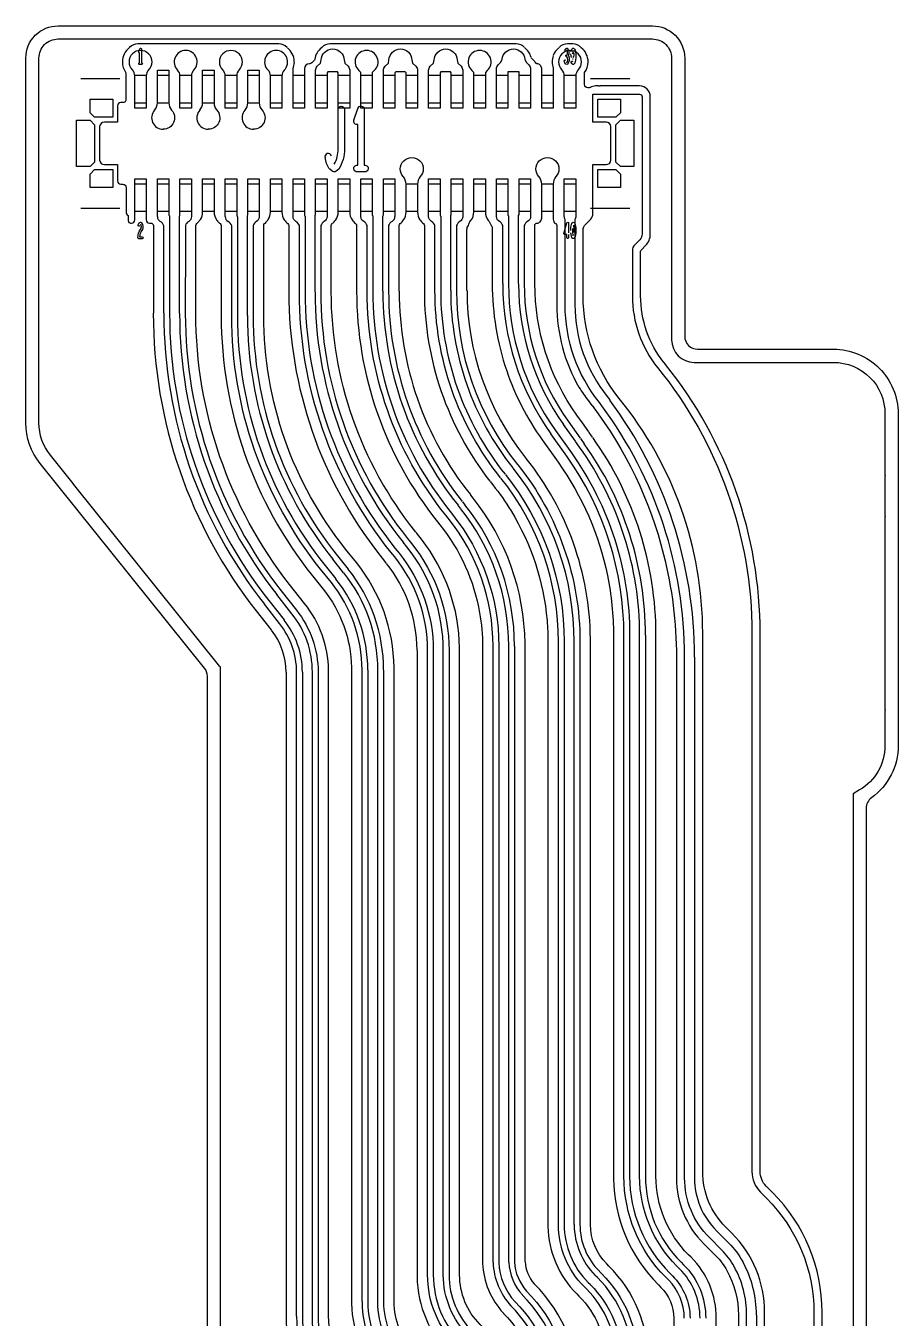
# Model space of a CAD drawing. Header units: millimetres. Extents: x 3272 to 3423, y -250 to -184.
# Drawn here: x 3409.52 to 3423.03, y -204.06 to -184.05 of the extents above; entities that cross this region are included whole.
import ezdxf

# ---------------------------------------------------------------- set-up
doc = ezdxf.new("R2010")
doc.units = ezdxf.units.MM
for name, color, linetype in [('1_layer1', 2, 'Continuous'), ('gbr-dxf_layer0', 7, 'Continuous'), ('gbr-outline-dxf_layer1', 2, 'Continuous'), ('outline_layer0', 1, 'Continuous')]:
    doc.layers.add(name, color=color, linetype=linetype)

msp = doc.modelspace()

# ---------------------------------------------------------------- linework, layer by layer
at = {"layer": '1_layer1'}
for p, q in [((3417.965, -184.447), (3417.97, -184.424)), ((3417.995, -184.564), (3417.986, -184.56)), ((3410.981, -184.865), (3410.373, -184.865)), ((3418.875, -184.865), (3418.267, -184.865)), ((3410.373, -186.867), (3410.981, -186.867)), ((3418.267, -186.867), (3418.875, -186.867)), ((3417.986, -187.181), (3417.985, -187.214))]:
    msp.add_line(p, q, dxfattribs=at)
for points in [[(3411.272, -184.445), (3411.287, -184.4, -0.856605), (3411.312, -184.404), (3411.312, -184.619, -1.10402), (3411.314, -184.645), (3411.284, -184.645, -1.103904), (3411.286, -184.619), (3411.286, -184.462, -0.577278)], [(3414.604, -185.507), (3414.664, -185.325, -0.856605), (3414.764, -185.34), (3414.764, -186.204, -1.10402), (3414.774, -186.306), (3414.652, -186.306, -1.103904), (3414.662, -186.204), (3414.662, -185.573, -0.577278)]]:
    msp.add_lwpolyline(points, format="xyb", close=True, dxfattribs=at)
for points in [[(3417.891, -184.43, -1), (3417.87, -184.415), (3417.882, -184.4, -0.156101), (3417.888, -184.395), (3417.899, -184.392, -0.287199), (3417.912, -184.395), (3417.924, -184.406, -0.119542), (3417.927, -184.411)], [(3417.896, -184.523, -1.192092), (3417.9, -184.498, 0.240804), (3417.9, -184.418)], [(3417.971, -184.421), (3417.978, -184.406, -0.119838), (3417.982, -184.401), (3417.992, -184.393, -0.352687), (3418.008, -184.394, -0.222469), (3418.035, -184.454, -0.054722), (3418.035, -184.57), (3418.028, -184.606), (3418.019, -184.629, -0.143125), (3418.015, -184.635), (3418.005, -184.642, -0.333497), (3417.99, -184.642), (3417.98, -184.635, -0.127261), (3417.976, -184.63), (3417.967, -184.611, -1), (3417.99, -184.6)], [(3417.915, -184.639, -0.53886), (3417.866, -184.617), (3417.858, -184.59)], [(3414.299, -186.187, 0.140021), (3414.357, -185.948), (3414.357, -185.34, -1), (3414.459, -185.34), (3414.459, -185.95, -0.147832), (3414.367, -186.265), (3414.327, -186.296, -0.352687), (3414.263, -186.293), (3414.228, -186.263, -0.103391), (3414.215, -186.247), (3414.181, -186.177), (3414.156, -186.086)], [(3411.287, -187.142, -1), (3411.263, -187.134), (3411.27, -187.111, -0.089511), (3411.272, -187.107), (3411.281, -187.096, -0.14196), (3411.287, -187.091), (3411.297, -187.088, -0.232086), (3411.308, -187.089), (3411.321, -187.096, -0.234741), (3411.33, -187.198), (3411.305, -187.235, 0.109425), (3411.286, -187.315)], [(3417.854, -187.26), (3417.901, -187.096, -0.87012), (3417.926, -187.1), (3417.926, -187.251)], [(3417.959, -187.214, -0.068606), (3417.97, -187.121), (3417.978, -187.102, -0.141173), (3417.982, -187.097), (3417.992, -187.089, -0.333497), (3418.008, -187.089), (3418.018, -187.097, -0.141144), (3418.022, -187.102), (3418.03, -187.124, -0.066634), (3418.041, -187.214, -0.06825), (3418.029, -187.306), (3418.022, -187.325, -0.141173), (3418.018, -187.331), (3418.008, -187.338, -0.333497), (3417.992, -187.338), (3417.982, -187.331, -0.141312), (3417.978, -187.325), (3417.97, -187.304), (3417.961, -187.249)], [(3411.271, -187.251), (3411.283, -187.222), (3411.307, -187.186, 0.205179), (3411.304, -187.116)], [(3417.926, -187.276), (3417.926, -187.328, -1), (3417.901, -187.328), (3417.901, -187.276), (3417.867, -187.276, -0.499309), (3417.854, -187.26)], [(3418.014, -187.247), (3418.015, -187.214, 0.067068), (3418.006, -187.13)], [(3411.286, -187.315), (3411.326, -187.315, -1), (3411.326, -187.341), (3411.272, -187.341, -0.438441), (3411.26, -187.327)]]:
    msp.add_lwpolyline(points, format="xyb", dxfattribs=at)
for points in [[(3417.971, -184.536), (3417.964, -184.508), (3417.962, -184.481)], [(3417.994, -184.431), (3417.99, -184.451), (3417.987, -184.48)], [(3411.26, -187.327), (3411.262, -187.291), (3411.27, -187.253)]]:
    msp.add_lwpolyline(points, dxfattribs=at)
for points in [[(3411.21, -185.242), (3411.21, -184.81), (3411.388, -184.81), (3411.388, -185.242)], [(3411.56, -185.242), (3411.56, -184.81), (3411.738, -184.81), (3411.738, -185.242)], [(3411.91, -185.242), (3411.91, -184.81), (3412.088, -184.81), (3412.088, -185.242)], [(3412.26, -185.242), (3412.26, -184.81), (3412.438, -184.81), (3412.438, -185.242)], [(3412.61, -185.242), (3412.61, -184.81), (3412.788, -184.81), (3412.788, -185.242)], [(3412.96, -185.242), (3412.96, -184.81), (3413.138, -184.81), (3413.138, -185.242)], [(3413.31, -185.242), (3413.31, -184.81), (3413.488, -184.81), (3413.488, -185.242)], [(3413.66, -185.242), (3413.66, -184.81), (3413.838, -184.81), (3413.838, -185.242)], [(3414.01, -185.242), (3414.01, -184.81), (3414.188, -184.81), (3414.188, -185.242)], [(3414.36, -185.242), (3414.36, -184.81), (3414.538, -184.81), (3414.538, -185.242)], [(3414.71, -185.242), (3414.71, -184.81), (3414.888, -184.81), (3414.888, -185.242)], [(3415.06, -185.242), (3415.06, -184.81), (3415.238, -184.81), (3415.238, -185.242)], [(3415.41, -185.242), (3415.41, -184.81), (3415.588, -184.81), (3415.588, -185.242)], [(3415.76, -185.242), (3415.76, -184.81), (3415.938, -184.81), (3415.938, -185.242)], [(3416.11, -185.242), (3416.11, -184.81), (3416.288, -184.81), (3416.288, -185.242)], [(3416.46, -185.242), (3416.46, -184.81), (3416.638, -184.81), (3416.638, -185.242)], [(3416.81, -185.242), (3416.81, -184.81), (3416.988, -184.81), (3416.988, -185.242)], [(3417.16, -185.242), (3417.16, -184.81), (3417.338, -184.81), (3417.338, -185.242)], [(3417.51, -185.242), (3417.51, -184.81), (3417.688, -184.81), (3417.688, -185.242)], [(3417.86, -185.242), (3417.86, -184.81), (3418.038, -184.81), (3418.038, -185.242)], [(3410.519, -185.391), (3410.519, -185.181), (3410.869, -185.181), (3410.869, -185.461), (3410.589, -185.461)], [(3418.379, -185.461), (3418.379, -185.181), (3418.729, -185.181), (3418.729, -185.391), (3418.659, -185.461)], [(3410.309, -186.226), (3410.309, -185.506), (3410.518, -185.506), (3410.589, -185.577), (3410.589, -186.155), (3410.518, -186.226)], [(3418.659, -186.155), (3418.659, -185.577), (3418.73, -185.506), (3418.939, -185.506), (3418.939, -186.226), (3418.73, -186.226)], [(3410.519, -186.551), (3410.519, -186.341), (3410.589, -186.271), (3410.869, -186.271), (3410.869, -186.551)], [(3418.379, -186.551), (3418.379, -186.271), (3418.659, -186.271), (3418.729, -186.341), (3418.729, -186.551)], [(3411.21, -186.922), (3411.21, -186.49), (3411.388, -186.49), (3411.388, -186.922)], [(3411.56, -186.922), (3411.56, -186.49), (3411.738, -186.49), (3411.738, -186.922)], [(3411.91, -186.922), (3411.91, -186.49), (3412.088, -186.49), (3412.088, -186.922)], [(3412.26, -186.922), (3412.26, -186.49), (3412.438, -186.49), (3412.438, -186.922)], [(3412.61, -186.922), (3412.61, -186.49), (3412.788, -186.49), (3412.788, -186.922)], [(3412.96, -186.922), (3412.96, -186.49), (3413.138, -186.49), (3413.138, -186.922)], [(3413.31, -186.922), (3413.31, -186.49), (3413.488, -186.49), (3413.488, -186.922)], [(3413.66, -186.922), (3413.66, -186.49), (3413.838, -186.49), (3413.838, -186.922)], [(3414.01, -186.922), (3414.01, -186.49), (3414.188, -186.49), (3414.188, -186.922)], [(3414.36, -186.922), (3414.36, -186.49), (3414.538, -186.49), (3414.538, -186.922)], [(3414.71, -186.922), (3414.71, -186.49), (3414.888, -186.49), (3414.888, -186.922)], [(3415.06, -186.922), (3415.06, -186.49), (3415.238, -186.49), (3415.238, -186.922)], [(3415.41, -186.922), (3415.41, -186.49), (3415.588, -186.49), (3415.588, -186.922)], [(3415.76, -186.922), (3415.76, -186.49), (3415.938, -186.49), (3415.938, -186.922)], [(3416.11, -186.922), (3416.11, -186.49), (3416.288, -186.49), (3416.288, -186.922)], [(3416.46, -186.922), (3416.46, -186.49), (3416.638, -186.49), (3416.638, -186.922)], [(3416.81, -186.922), (3416.81, -186.49), (3416.988, -186.49), (3416.988, -186.922)], [(3417.16, -186.922), (3417.16, -186.49), (3417.338, -186.49), (3417.338, -186.922)], [(3417.51, -186.922), (3417.51, -186.49), (3417.688, -186.49), (3417.688, -186.922)], [(3417.86, -186.922), (3417.86, -186.49), (3418.038, -186.49), (3418.038, -186.922)]]:
    msp.add_lwpolyline(points, close=True, dxfattribs=at)
for centre, radius, start, end in [((3417.821, -184.457), 0.116, 333.6838, 12.0811), ((3417.883, -184.481), 0.129, 334.3079, 9.9511), ((3417.87, -184.586), 0.0127, 15.9485, 195.9485), ((3417.818, -184.569), 0.0958, 329.1868, 28.7551), ((3417.816, -184.565), 0.124, 323.638, 25.2222), ((3414.205, -186.072), 0.0508, 15.5271, 195.5271), ((3418.301, -187.22), 0.316, 178.8753, 194.2158)]:
    msp.add_arc(centre, radius, start, end, dxfattribs=at)
at = {"layer": 'gbr-dxf_layer0'}
for p, q in [((3410.981, -184.249), (3413.664, -184.249)), ((3413.669, -184.249), (3413.952, -184.249)), ((3413.956, -184.249), (3417.436, -184.249)), ((3417.44, -184.249), (3417.648, -184.249)), ((3417.652, -184.249), (3418.24, -184.249)), ((3413.439, -184.325), (3411.258, -184.325)), ((3417.115, -184.325), (3414.233, -184.325)), ((3417.99, -184.325), (3417.909, -184.325)), ((3413.838, -184.707), (3413.838, -184.734)), ((3413.838, -184.734), (3413.838, -184.823)), ((3415.588, -184.735), (3415.588, -185.003)), ((3416.288, -184.735), (3416.288, -185.003)), ((3417.688, -184.734), (3417.688, -184.823)), ((3410.907, -185.537), (3410.741, -185.537)), ((3415.588, -186.496), (3415.588, -186.706)), ((3417.688, -186.496), (3417.688, -186.706)), ((3412.438, -186.706), (3412.438, -186.923)), ((3413.488, -186.706), (3413.488, -186.926)), ((3414.538, -186.706), (3414.538, -186.926)), ((3415.588, -186.706), (3415.588, -186.926)), ((3416.638, -186.706), (3416.638, -186.923)), ((3417.688, -186.706), (3417.688, -186.998)), ((3411.388, -186.909), (3411.388, -186.998)), ((3411.388, -186.998), (3411.388, -187.05)), ((3417.688, -186.998), (3417.688, -187.039)), ((3411.498, -187.484), (3411.498, -188.493)), ((3412.156, -188.497), (3412.157, -187.373)), ((3418.235, -189.853), (3418.289, -189.923)), ((3418.525, -189.787), (3418.565, -189.839)), ((3416.711, -191.1), (3416.754, -191.154)), ((3415.581, -193.76), (3415.581, -194.372)), ((3413.553, -194.052), (3413.553, -204.024)), ((3414.567, -194.031), (3414.567, -194.372)), ((3414.567, -194.372), (3414.567, -195.388)), ((3415.581, -194.372), (3415.581, -195.388)), ((3414.567, -195.388), (3414.567, -196.404)), ((3415.581, -195.388), (3415.581, -196.404)), ((3414.567, -196.404), (3414.567, -197.42)), ((3415.581, -196.404), (3415.581, -197.42)), ((3414.567, -197.42), (3414.567, -198.436)), ((3415.581, -197.42), (3415.581, -198.436)), ((3414.567, -198.436), (3414.567, -199.452)), ((3415.581, -198.436), (3415.581, -199.452)), ((3414.567, -199.452), (3414.567, -200.468)), ((3415.581, -199.452), (3415.581, -200.468)), ((3414.567, -200.468), (3414.567, -201.484)), ((3415.581, -200.468), (3415.581, -201.484)), ((3414.567, -201.484), (3414.567, -202.5)), ((3415.581, -201.484), (3415.581, -202.5)), ((3414.567, -202.5), (3414.567, -203.516)), ((3420.298, -203.001), (3420.106, -202.809))]:
    msp.add_line(p, q, dxfattribs=at)
at = {"layer": 'gbr-dxf_layer0', "color": 1}
for p, q in [((3411.56, -186.998), (3411.56, -186.909)), ((3411.905, -187.383), (3411.905, -187.007)), ((3411.75, -187.484), (3411.749, -188.493)), ((3411.904, -188.493), (3411.905, -187.387)), ((3411.994, -187.383), (3411.993, -188.493)), ((3413.642, -193.148), (3413.409, -192.851)), ((3413.451, -193.3), (3413.217, -193.001)), ((3413.287, -192.946), (3413.521, -193.245)), ((3413.805, -194.052), (3413.805, -204.024))]:
    msp.add_line(p, q, dxfattribs=at)
at = {"layer": 'gbr-dxf_layer0', "color": 6}
for p, q in [((3416.81, -186.998), (3416.81, -186.909)), ((3416.997, -187.003), (3416.997, -188.037)), ((3418.032, -190.476), (3417.849, -190.219)), ((3417.921, -190.168), (3418.107, -190.428)), ((3417.898, -190.709), (3417.65, -190.361)), ((3417.723, -190.309), (3417.97, -190.657)), ((3418.097, -190.568), (3418.035, -190.48)), ((3418.11, -190.433), (3418.169, -190.516))]:
    msp.add_line(p, q, dxfattribs=at)
at = {"layer": 'gbr-dxf_layer0', "color": 4}
for p, q in [((3416.252, -191.516), (3416.217, -191.473)), ((3416.284, -191.414), (3416.321, -191.46)), ((3416.061, -191.668), (3416.024, -191.622)), ((3416.093, -191.566), (3416.13, -191.613)), ((3417, -203.187), (3417, -193.651))]:
    msp.add_line(p, q, dxfattribs=at)
at = {"layer": 'gbr-dxf_layer0', "color": 3}
for p, q in [((3415.424, -192.115), (3415.365, -192.041)), ((3415.434, -191.985), (3415.493, -192.059))]:
    msp.add_line(p, q, dxfattribs=at)
at = {"layer": 'gbr-dxf_layer0', "color": 2}
for p, q in [((3414.348, -192.251), (3414.514, -192.458)), ((3414.254, -192.666), (3414.088, -192.459)), ((3414.158, -192.403), (3414.323, -192.61)), ((3414.444, -192.514), (3414.279, -192.306)), ((3414.73, -203.799), (3414.73, -194.019)), ((3414.819, -194.019), (3414.819, -203.799))]:
    msp.add_line(p, q, dxfattribs=at)
at = {"layer": 'gbr-dxf_layer0', "color": 5}
for p, q in [((3418.014, -202.607), (3418.014, -193.585)), ((3418.103, -193.585), (3418.103, -202.607)), ((3418.374, -203.428), (3418.34, -203.394)), ((3418.403, -203.331), (3418.437, -203.365)), ((3418.202, -203.6), (3418.167, -203.566)), ((3418.23, -203.503), (3418.265, -203.537))]:
    msp.add_line(p, q, dxfattribs=at)
at = {"layer": 'gbr-dxf_layer0', "linetype": 'Continuous'}
for points in [[(3409.727, -189.896, -0.013652), (3409.727, -189.886), (3409.727, -184.546, -0.414219), (3410.024, -184.249), (3410.976, -184.249)], [(3418.244, -184.249), (3419.224, -184.249, -0.414221), (3419.521, -184.546), (3419.521, -188.906, 0.413534), (3419.87, -189.256, -0.013568), (3419.879, -189.256, -0.01359), (3419.889, -189.256), (3420.505, -189.256, -0.013592), (3420.514, -189.256, -0.01359), (3420.524, -189.256), (3422.029, -189.256, -0.414216), (3422.825, -190.053), (3422.825, -190.999, -0.013592), (3422.826, -191.009, -0.01359), (3422.825, -191.018), (3422.825, -191.634, -0.013592), (3422.826, -191.644, -0.01359), (3422.825, -191.653), (3422.825, -194.631, -0.013592), (3422.826, -194.641, -0.01359), (3422.825, -194.65), (3422.825, -195.19, -0.266353), (3422.431, -195.877), (3422.331, -195.936), (3422.331, -196.064, -0.013662), (3422.331, -196.074, -0.013652), (3422.331, -196.083), (3422.331, -196.699, -0.013662), (3422.331, -196.709, -0.013652), (3422.331, -196.718), (3422.331, -197.334, -0.013662), (3422.331, -197.344, -0.013652), (3422.331, -197.353), (3422.331, -197.969, -0.013662), (3422.331, -197.979, -0.013652), (3422.331, -197.988), (3422.331, -198.604, -0.013662), (3422.331, -198.614, -0.013652), (3422.331, -198.623), (3422.331, -199.239, -0.013662), (3422.331, -199.249, -0.013652), (3422.331, -199.258), (3422.331, -202.236, -0.013662), (3422.331, -202.246, -0.013652), (3422.331, -202.255), (3422.331, -202.871, -0.013662), (3422.331, -202.881, -0.013652), (3422.331, -202.89), (3422.331, -203.506, -0.013662), (3422.331, -203.516, -0.013652), (3422.331, -203.525), (3422.331, -208.866, -0.41422)], [(3411.125, -184.385, 0.229178), (3411.019, -184.605, 0.161302), (3411.074, -184.772), (3411.074, -185.185, -0.414254), (3411.024, -185.235), (3410.995, -185.235, 0.414074), (3410.945, -185.285), (3410.945, -185.499)], [(3411.258, -184.325, 0.207238), (3411.13, -184.38, -0.044605), (3411.125, -184.385)], [(3413.679, -184.61), (3413.679, -184.595, 0.220116), (3413.573, -184.385)], [(3414.233, -184.325, 0.207236), (3414.105, -184.38, -0.044563), (3414.1, -184.385)], [(3415.06, -184.734, -0.196728), (3415.086, -184.672), (3415.136, -184.622), (3415.146, -184.574, -0.401236), (3415.324, -184.404, -0.401247), (3415.502, -184.574), (3415.512, -184.622), (3415.562, -184.672, -0.196722), (3415.588, -184.734)], [(3415.76, -184.734, -0.196728), (3415.786, -184.672), (3415.836, -184.622), (3415.846, -184.574, -0.401216), (3416.024, -184.404, -0.401235), (3416.202, -184.574), (3416.212, -184.622), (3416.262, -184.672, -0.196722), (3416.288, -184.734)], [(3418.256, -185), (3418.247, -185.003), (3418.225, -185.003, -0.414106), (3418.175, -184.953), (3418.175, -184.77, 0.159348), (3418.229, -184.605, 0.229189), (3418.123, -184.385)], [(3413.838, -184.823), (3413.838, -185.318), (3413.66, -185.318), (3413.66, -184.823), (3413.66, -184.734), (3413.66, -184.71, 0.090153), (3413.681, -184.612)], [(3413.997, -184.566), (3413.991, -184.577), (3413.955, -184.613, 0.011086), (3413.949, -184.619, -0.209601), (3413.921, -184.632), (3413.913, -184.632)], [(3417.51, -184.707, 0.414241), (3417.435, -184.632, -0.377773), (3417.41, -184.61, 0.0324), (3417.393, -184.59), (3417.351, -184.548), (3417.346, -184.54)], [(3417.688, -184.51, 0.087331), (3417.671, -184.605, 0.087324), (3417.688, -184.699), (3417.688, -184.734)], [(3411.425, -184.73, 0.200387), (3411.388, -184.819), (3411.388, -185.318), (3411.21, -185.318), (3411.21, -184.819, 0.200479), (3411.173, -184.73)], [(3411.517, -185.351, 0.182128), (3411.56, -185.236), (3411.56, -184.734), (3411.738, -184.734), (3411.738, -185.236, 0.182055), (3411.781, -185.351, -0.649218), (3411.649, -185.648)], [(3412.125, -184.73, 0.200485), (3412.088, -184.819), (3412.088, -185.318), (3411.91, -185.318), (3411.91, -184.819, 0.196935), (3411.874, -184.731)], [(3412.217, -185.351, 0.182043), (3412.26, -185.236), (3412.26, -184.734), (3412.438, -184.734), (3412.438, -185.236, 0.182128), (3412.481, -185.351, -0.64921), (3412.349, -185.648)], [(3412.825, -184.73, 0.200485), (3412.788, -184.819), (3412.788, -185.318), (3412.61, -185.318), (3412.61, -184.819, 0.200479), (3412.573, -184.73)], [(3412.917, -185.351, 0.182128), (3412.96, -185.236), (3412.96, -184.734), (3413.138, -184.734), (3413.138, -185.236, 0.182055), (3413.181, -185.351, -0.649218), (3413.049, -185.648)], [(3413.524, -184.731, 0.196906), (3413.488, -184.819), (3413.488, -185.318), (3413.31, -185.318), (3413.31, -184.819, 0.200479), (3413.273, -184.73)], [(3418.075, -184.73, 0.200485), (3418.038, -184.819), (3418.038, -185.318), (3417.86, -185.318), (3417.86, -184.819, 0.200479), (3417.823, -184.73)], [(3419.042, -187.54, -0.196701), (3419.053, -187.513), (3419.119, -187.447, 0.198476), (3419.192, -187.27), (3419.192, -185.143, 0.414223), (3419.027, -184.977), (3418.415, -184.977, -0.019087), (3418.401, -184.978, -0.019078), (3418.388, -184.977), (3418.341, -184.977, 0.126861), (3418.261, -184.998)], [(3420.962, -206.227), (3420.962, -203.967, 0.19893), (3420.453, -202.738), (3420.357, -202.642, -0.198839), (3420.003, -201.787), (3420.003, -193.449, 0.172537), (3418.71, -189.815, -0.170665), (3418.152, -188.228), (3418.152, -187.207, -0.1982), (3418.188, -187.12), (3418.267, -187.042, 0.19853), (3418.303, -186.955), (3418.303, -186.195), (3418.508, -186.195, 0.391826), (3418.583, -186.126), (3418.583, -185.606, 0.391618), (3418.508, -185.537), (3418.303, -185.537), (3418.303, -185.105), (3419.027, -185.105, -0.414253), (3419.065, -185.143), (3419.065, -187.27, -0.198542), (3419.029, -187.357), (3418.95, -187.436, 0.198195), (3418.914, -187.522), (3418.914, -188.228, 0.170546), (3419.304, -189.338, -0.172337), (3420.765, -193.449), (3420.765, -201.786, 0.198879), (3420.896, -202.103), (3420.992, -202.199, -0.198896), (3421.724, -203.967), (3421.724, -205.911, 0.198199)], [(3410.74, -185.537, 0.390636), (3410.665, -185.606), (3410.665, -186.126)], [(3415.41, -186.495, 0.181869), (3415.367, -186.38, -0.185026), (3415.321, -186.261, -0.414223), (3415.499, -186.084, -0.414223), (3415.677, -186.261, -0.185026), (3415.631, -186.38, 0.18188), (3415.588, -186.495)], [(3417.51, -186.495, 0.181869), (3417.467, -186.38, -0.185026), (3417.421, -186.261, -0.414223), (3417.599, -186.084, -0.414223), (3417.777, -186.261, -0.185026), (3417.731, -186.38, 0.18188), (3417.688, -186.495)], [(3410.945, -186.233), (3410.945, -186.447, 0.414099), (3410.995, -186.497), (3411.025, -186.497, -0.414254), (3411.075, -186.547), (3411.075, -186.922, 0.24862), (3411.108, -186.984), (3411.108, -187.062, 0.414253), (3411.146, -187.1), (3411.159, -187.1)], [(3412.156, -187.372), (3412.156, -187.138, -0.240491), (3412.172, -187.107, 0.0332), (3412.194, -187.088, -0.074119), (3412.227, -187.046, 0.138343), (3412.26, -186.929)], [(3412.486, -187.062, -0.017329), (3412.493, -187.072, 0.057758), (3412.532, -187.107, -0.247092), (3412.548, -187.138), (3412.548, -188.533)], [(3413.221, -187.108, 0.034293), (3413.245, -187.088, -0.07397), (3413.277, -187.046, 0.138389), (3413.31, -186.929)], [(3413.488, -186.927, 0.146451), (3413.525, -187.05, -0.056669), (3413.55, -187.082, 0.043579), (3413.579, -187.108)], [(3414.269, -187.108, 0.043577), (3414.298, -187.082, -0.056662), (3414.323, -187.05, 0.146452), (3414.36, -186.927)], [(3414.538, -186.927, 0.14645), (3414.575, -187.05, -0.05665), (3414.6, -187.082, 0.043575), (3414.629, -187.108)], [(3415.319, -187.108, 0.043572), (3415.348, -187.082, -0.056663), (3415.373, -187.05, 0.146443), (3415.41, -186.927)], [(3415.588, -186.927, 0.146463), (3415.625, -187.05, -0.056639), (3415.65, -187.082, 0.043582), (3415.679, -187.108)], [(3416.353, -188.146), (3416.353, -187.2, -0.170402), (3416.375, -187.138, -0.115435), (3416.41, -187.064)], [(3416.688, -187.064, -0.069538), (3416.713, -187.107), (3416.73, -187.136, -0.135475), (3416.745, -187.187), (3416.745, -188.037, 0.082414), (3416.968, -189.385, 0.072485), (3417.517, -190.455), (3417.765, -190.804, -0.104469), (3418.527, -192.555, -0.050663), (3418.621, -193.482)], [(3417.404, -188.037), (3417.404, -187.138, -0.190268), (3417.414, -187.112, -0.26301), (3417.435, -187.1, 0.414244), (3417.51, -187.025)], [(3419.723, -193.819, 0.160378), (3418.443, -189.93), (3418.404, -189.88, -0.170198), (3417.873, -188.364), (3417.873, -187.044, -0.136155), (3417.86, -186.998)], [(3418.038, -186.909), (3418.038, -186.998, -0.136166), (3418.025, -187.044), (3418.025, -188.364, 0.170265), (3418.524, -189.785)], [(3411.438, -187.1), (3411.46, -187.1, -0.414253), (3411.498, -187.138), (3411.498, -187.484)], [(3413.206, -188.533), (3413.206, -187.138, -0.229606), (3413.221, -187.108)], [(3413.58, -187.108, -0.229164), (3413.595, -187.138), (3413.595, -188.165, 0.167924), (3415.004, -192.241), (3415.079, -192.335)], [(3414.253, -188.164), (3414.253, -187.138, -0.229175), (3414.268, -187.108)], [(3414.63, -187.108, -0.229164), (3414.645, -187.138), (3414.645, -188.155, 0.17031), (3415.897, -191.724), (3415.934, -191.77)], [(3415.303, -188.155), (3415.303, -187.138, -0.229175), (3415.318, -187.108)], [(3415.68, -187.108, -0.228563), (3415.695, -187.138), (3415.695, -188.145)], [(3417.727, -187.105, -0.266354), (3417.745, -187.138), (3417.745, -188.364, 0.131466), (3418.087, -189.64, 0.02669), (3418.234, -189.853)], [(3419.403, -189.258, -0.170452), (3419.042, -188.228), (3419.042, -187.54)], [(3418.24, -190.334), (3418.14, -190.194), (3418.054, -190.073, -0.155787), (3417.404, -188.037)], [(3415.587, -191.916, -0.002766), (3415.546, -191.865, -0.169658), (3414.253, -188.164)], [(3411.497, -188.497, 0.167919), (3413.089, -193.102), (3413.322, -193.399)], [(3414.211, -203.906), (3414.211, -203.516), (3414.211, -202.5), (3414.211, -201.484), (3414.211, -200.468), (3414.211, -199.452), (3414.211, -198.436), (3414.211, -197.42), (3414.211, -196.404), (3414.211, -195.388), (3414.211, -194.372), (3414.211, -194.031, 0.001789), (3414.211, -194.02, 0.165582), (3413.84, -192.992), (3413.607, -192.695, -0.167928), (3412.156, -188.497)], [(3412.548, -188.533, 0.170297), (3413.961, -192.561), (3414.127, -192.768)], [(3416.013, -205.546, 0.198902), (3415.658, -204.689), (3415.549, -204.579, -0.198915), (3415.225, -203.799), (3415.225, -203.631, -0.004583), (3415.225, -203.602), (3415.225, -203.516), (3415.225, -202.5), (3415.225, -201.484), (3415.225, -200.468), (3415.225, -199.452), (3415.225, -198.436), (3415.225, -197.42), (3415.225, -196.404), (3415.225, -195.388), (3415.225, -194.372), (3415.225, -193.982, 0.167034), (3414.641, -192.356), (3414.475, -192.149, -0.170315), (3413.207, -188.533)], [(3420.892, -201.786), (3420.892, -193.449, 0.170702), (3419.429, -189.29), (3419.404, -189.258)], [(3412.529, -193.964), (3410.264, -191.143, -0.021267), (3410.255, -191.131), (3409.903, -190.693, -0.170735), (3409.727, -190.194), (3409.727, -189.905, -0.013662), (3409.727, -189.896)], [(3418.29, -189.925, -0.102184), (3419.397, -192.233, -0.062519), (3419.596, -193.82), (3419.596, -201.886, 0.198803), (3420.016, -202.899), (3420.208, -203.091, -0.070415), (3420.378, -203.318, -0.126405), (3420.556, -204.008), (3420.556, -206.273, -0.222003), (3420.542, -206.303, 0.219971), (3420.498, -206.398)], [(3420.32, -206.427, 0.312884), (3420.239, -206.31, -0.320505), (3420.213, -206.273), (3420.213, -204.056, 0.198951), (3419.823, -203.113), (3419.782, -203.073, -0.198942), (3419.279, -201.858), (3419.279, -193.481, 0.155799), (3418.302, -190.422)], [(3418.518, -203.215, -0.198947), (3418.266, -202.607), (3418.266, -202.225, -0.004144), (3418.265, -202.194), (3418.265, -193.536, 0.167414), (3417.271, -190.746)], [(3416.754, -191.154, -0.031494), (3417.036, -191.556, -0.116286), (3417.593, -193.252, -0.021639), (3417.607, -193.589)], [(3417.252, -202.957), (3417.252, -193.607, 0.167209), (3416.448, -191.359), (3416.411, -191.312, 0.01052), (3416.406, -191.306)], [(3415.934, -191.77, -0.126221), (3416.549, -193.134, -0.043612), (3416.594, -193.652)], [(3416.239, -203.386), (3416.239, -203.326, -0.00507), (3416.238, -203.3), (3416.238, -193.678, 0.162987), (3415.649, -191.993), (3415.587, -191.917)], [(3414.127, -192.768, -0.165627), (3414.566, -193.98, -0.006383), (3414.567, -194.031)], [(3418.621, -193.482), (3418.621, -201.893, 0.195124), (3419.317, -203.538), (3419.357, -203.579)], [(3416.594, -193.652), (3416.594, -203.207, 0.17485), (3416.914, -203.975, 0.011533), (3416.92, -203.982, -0.198914), (3417.455, -205.272), (3417.455, -206.273, -0.241475), (3417.439, -206.304, 0.04385), (3417.41, -206.331, -0.023732), (3417.4, -206.344, -0.031629), (3417.385, -206.361, 0.147132), (3417.348, -206.485)], [(3417.607, -193.589), (3417.607, -202.635, 0.194186), (3418.052, -203.681), (3418.087, -203.715, -0.198914), (3418.505, -204.725), (3418.505, -206.273, -0.242311), (3418.489, -206.305, 0.04371), (3418.46, -206.331, -0.055174), (3418.435, -206.361, 0.147132), (3418.398, -206.485)], [(3415.58, -193.716), (3415.58, -193.726, -0.003815), (3415.581, -193.76)], [(3420.106, -202.809, -0.198877), (3419.723, -201.885), (3419.723, -193.82)], [(3419.876, -193.82), (3419.876, -201.885, 0.198877), (3420.214, -202.701)], [(3413.736, -209.162), (3412.834, -209.162, -0.414221), (3412.537, -208.866), (3412.537, -203.516), (3412.537, -200.519), (3412.537, -199.884), (3412.537, -196.886), (3412.537, -196.251), (3412.537, -195.616), (3412.537, -194.981), (3412.537, -194.346), (3412.537, -193.988)], [(3422.002, -208.269), (3422.002, -206.163, 0.198372), (3421.929, -205.987), (3421.863, -205.92, -0.198948), (3421.852, -205.894), (3421.852, -203.966, 0.198852), (3421.082, -202.109), (3420.986, -202.012, -0.198727), (3420.892, -201.786)], [(3415.581, -202.5), (3415.581, -203.415, 0.194443), (3416.091, -204.618), (3416.124, -204.651, -0.085159), (3416.311, -204.916)], [(3420.214, -202.702), (3420.406, -202.893, -0.070427), (3420.623, -203.183)], [(3417.252, -203.18), (3417.252, -202.98, -0.005658), (3417.252, -202.957)], [(3419.27, -206.485, 0.147153), (3419.233, -206.361, -0.055174), (3419.209, -206.331, 0.043859), (3419.179, -206.304, -0.241495), (3419.163, -206.273), (3419.163, -204.725, 0.19889), (3418.552, -203.25), (3418.518, -203.216)], [(3417.17, -206.485, 0.147153), (3417.133, -206.361, -0.055174), (3417.108, -206.331, 0.043859), (3417.079, -206.304, -0.241495), (3417.063, -206.273), (3417.063, -205.328, 0.198902), (3416.59, -204.186), (3416.556, -204.152, -0.19891), (3416.239, -203.386)], [(3414.567, -203.516), (3414.567, -203.829, 0.194491), (3415.083, -205.045), (3415.193, -205.155, -0.198913), (3415.355, -205.546), (3415.355, -206.273, -0.241782), (3415.339, -206.304, 0.073912), (3415.302, -206.341, -0.025297), (3415.291, -206.355, 0.181906), (3415.248, -206.47)], [(3419.357, -203.579, -0.198959), (3419.555, -204.056), (3419.555, -206.277, -0.20623), (3419.541, -206.303)], [(3413.553, -204.024, 0.198929), (3414.214, -205.619), (3414.294, -205.699, -0.198881), (3414.305, -205.726), (3414.305, -206.273, -0.414253), (3414.267, -206.312), (3414.248, -206.312)], [(3414.763, -205.237, -0.00348), (3414.745, -205.219), (3414.68, -205.154, -0.198945), (3414.212, -204.024), (3414.212, -203.937, -0.004189), (3414.211, -203.906)], [(3420.848, -206.503), (3420.848, -206.998), (3420.67, -206.998), (3420.67, -206.503), (3420.67, -206.414, -0.136166), (3420.683, -206.368), (3420.683, -204.008)], [(3420.835, -204.008), (3420.835, -206.368, -0.136155), (3420.848, -206.414), (3420.848, -206.503)]]:
    msp.add_lwpolyline(points, format="xyb", dxfattribs=at)
for points in [[(3414.01, -185.318), (3414.01, -184.734, -0.19881), (3414.036, -184.671), (3414.085, -184.622), (3414.096, -184.574, -0.954065), (3414.452, -184.574), (3414.463, -184.622), (3414.512, -184.671, -0.198839), (3414.538, -184.734), (3414.538, -185.318), (3414.36, -185.318), (3414.36, -184.771), (3414.349, -184.76), (3414.199, -184.76), (3414.188, -184.771), (3414.188, -185.318)], [(3416.81, -185.318), (3416.81, -184.712, -0.199781), (3416.836, -184.649), (3416.878, -184.607), (3416.897, -184.564, -0.904643), (3417.251, -184.564), (3417.27, -184.607), (3417.312, -184.649, -0.199797), (3417.338, -184.712), (3417.338, -185.318), (3417.16, -185.318), (3417.16, -184.76), (3416.988, -184.76), (3416.988, -185.318)]]:
    msp.add_lwpolyline(points, format="xyb", close=True, dxfattribs=at)
for points in [[(3414.917, -184.737), (3414.888, -184.767), (3414.888, -185.318), (3414.71, -185.318), (3414.71, -184.767), (3414.681, -184.737)], [(3415.06, -185.318), (3415.06, -185.003), (3415.06, -184.735)], [(3415.324, -184.76), (3415.25, -184.76), (3415.238, -184.771), (3415.238, -185.003)], [(3415.588, -185.003), (3415.588, -185.318), (3415.41, -185.318), (3415.41, -185.003), (3415.41, -184.771), (3415.398, -184.76), (3415.324, -184.76)], [(3415.76, -185.318), (3415.76, -185.003), (3415.76, -184.735)], [(3416.024, -184.76), (3415.95, -184.76), (3415.938, -184.771), (3415.938, -185.003)], [(3416.288, -185.003), (3416.288, -185.318), (3416.11, -185.318), (3416.11, -185.003), (3416.11, -184.771), (3416.098, -184.76), (3416.024, -184.76)], [(3416.667, -184.737), (3416.638, -184.767), (3416.638, -185.318), (3416.46, -185.318), (3416.46, -184.767), (3416.431, -184.737)], [(3417.688, -184.823), (3417.688, -185.318), (3417.51, -185.318), (3417.51, -184.823), (3417.51, -184.734), (3417.51, -184.707)], [(3415.238, -185.003), (3415.238, -185.318), (3415.06, -185.318)], [(3415.938, -185.003), (3415.938, -185.318), (3415.76, -185.318)], [(3410.945, -185.499), (3410.945, -185.537), (3410.907, -185.537)], [(3410.741, -186.195), (3410.907, -186.195), (3410.945, -186.195), (3410.945, -186.233)], [(3411.21, -187.049), (3411.21, -186.998), (3411.21, -186.909), (3411.21, -186.414), (3411.388, -186.414), (3411.388, -186.909)], [(3412.26, -186.928), (3412.26, -186.706), (3412.26, -186.414), (3412.438, -186.414), (3412.438, -186.706)], [(3413.31, -186.928), (3413.31, -186.706), (3413.31, -186.414), (3413.488, -186.414), (3413.488, -186.706)], [(3414.36, -186.926), (3414.36, -186.706), (3414.36, -186.414), (3414.538, -186.414), (3414.538, -186.706)], [(3416.46, -186.923), (3416.46, -186.706), (3416.46, -186.414), (3416.638, -186.414), (3416.638, -186.706)], [(3417.86, -186.998), (3417.86, -186.909), (3417.86, -186.414), (3418.038, -186.414), (3418.038, -186.909)], [(3415.41, -186.926), (3415.41, -186.706), (3415.41, -186.496)], [(3417.51, -187.025), (3417.51, -186.998), (3417.51, -186.706), (3417.51, -186.496)], [(3418.299, -190.417), (3418.283, -190.394), (3418.246, -190.343)], [(3412.537, -193.987), (3412.537, -193.975), (3412.53, -193.965)]]:
    msp.add_lwpolyline(points, dxfattribs=at)
at = {"layer": 'gbr-dxf_layer0', "color": 1, "linetype": 'Continuous'}
for points in [[(3411.56, -186.907), (3411.56, -186.414), (3411.738, -186.414), (3411.738, -186.976, -0.190232), (3411.75, -187.006), (3411.75, -187.484)], [(3411.905, -187.006), (3411.905, -186.993, -0.127296), (3411.91, -186.971), (3411.91, -186.909), (3411.91, -186.414), (3412.088, -186.414), (3412.088, -186.909)], [(3411.66, -188.493), (3411.661, -187.484), (3411.661, -187.141, 0.177737), (3411.605, -187.075)], [(3412.088, -186.909), (3412.088, -186.998, -0.263624), (3412.045, -187.074, 0.166325), (3411.994, -187.137), (3411.994, -187.378)], [(3413.479, -192.796), (3413.712, -193.093, -0.170438), (3414.049, -194.052)], [(3414.501, -205.331, -0.198885), (3413.96, -204.024), (3413.96, -194.052, 0.170455), (3413.643, -193.149)], [(3413.716, -204.024), (3413.716, -194.052, 0.170506), (3413.452, -193.302)], [(3414.049, -194.052), (3414.049, -204.024, 0.198883), (3414.564, -205.268)]]:
    msp.add_lwpolyline(points, format="xyb", dxfattribs=at)
at = {"layer": 'gbr-dxf_layer0', "color": 2, "linetype": 'Continuous'}
msp.add_lwpolyline([(3412.61, -186.998), (3412.61, -186.909), (3412.61, -186.414), (3412.788, -186.414), (3412.788, -186.909)], dxfattribs=at)
for points in [[(3412.955, -188.533), (3412.955, -186.993, -0.125827), (3412.96, -186.971), (3412.96, -186.909), (3412.96, -186.414), (3413.138, -186.414), (3413.138, -186.909)], [(3414.088, -192.459, -0.170311), (3412.711, -188.533), (3412.711, -187.141, 0.177714), (3412.655, -187.075)], [(3412.788, -186.909), (3412.788, -186.976, -0.191549), (3412.8, -187.007), (3412.8, -188.533, 0.170311), (3414.158, -192.403)], [(3413.096, -187.074, 0.168467), (3413.044, -187.137), (3413.044, -188.533, 0.170295), (3414.348, -192.251)], [(3413.138, -186.909), (3413.138, -186.998, -0.25929), (3413.096, -187.073)], [(3415.37, -204.757, -0.198839), (3414.973, -203.799), (3414.973, -194.02)], [(3415.062, -194.02), (3415.062, -203.799, 0.198838), (3415.433, -204.694)]]:
    msp.add_lwpolyline(points, format="xyb", dxfattribs=at)
at = {"layer": 'gbr-dxf_layer0', "color": 3, "linetype": 'Continuous'}
for points in [[(3416.206, -204.502, -0.19885), (3415.743, -203.386), (3415.743, -193.716, 0.170692), (3415.234, -192.267), (3415.174, -192.194, -0.170682), (3413.758, -188.164), (3413.758, -187.139, 0.17096), (3413.705, -187.075, -0.26851), (3413.66, -186.998), (3413.66, -186.414), (3413.838, -186.414), (3413.838, -186.977, -0.162687), (3413.847, -187.003), (3413.847, -188.164, 0.170684), (3415.244, -192.138), (3415.303, -192.212, -0.170696), (3415.832, -193.716), (3415.832, -203.386, 0.198849), (3416.268, -204.44)], [(3414.001, -188.164), (3414.001, -186.996, -0.162949), (3414.01, -186.969), (3414.01, -186.909), (3414.01, -186.414), (3414.188, -186.414), (3414.188, -186.909)], [(3414.188, -186.909), (3414.188, -186.998, -0.2683), (3414.143, -187.075, 0.171068), (3414.09, -187.139), (3414.09, -188.159)], [(3415.493, -192.059, -0.170649), (3416.076, -193.716), (3416.076, -203.386)], [(3415.987, -203.386), (3415.987, -193.716, 0.170649), (3415.424, -192.115)], [(3416.998, -206.503), (3416.998, -206.998), (3416.82, -206.998), (3416.82, -206.503), (3416.82, -206.431, -0.162618), (3416.811, -206.404), (3416.811, -205.328, 0.198902), (3416.412, -204.364), (3416.378, -204.33, -0.198911), (3415.987, -203.386)], [(3416.076, -203.386, 0.198911), (3416.441, -204.267), (3416.475, -204.301, -0.198902), (3416.9, -205.328)]]:
    msp.add_lwpolyline(points, format="xyb", dxfattribs=at)
at = {"layer": 'gbr-dxf_layer0', "color": 4, "linetype": 'Continuous'}
for points in [[(3414.71, -186.998), (3414.71, -186.909), (3414.71, -186.414), (3414.888, -186.414), (3414.888, -186.909)], [(3415.06, -186.907), (3415.06, -186.414), (3415.238, -186.414), (3415.238, -186.998)]]:
    msp.add_lwpolyline(points, dxfattribs=at)
at = {"layer": 'gbr-dxf_layer0', "color": 5, "linetype": 'Continuous'}
msp.add_lwpolyline([(3415.76, -186.998), (3415.76, -186.909), (3415.76, -186.414), (3415.938, -186.414), (3415.938, -186.909)], dxfattribs=at)
for points in [[(3416.101, -188.145), (3416.101, -186.996, -0.162949), (3416.11, -186.969), (3416.11, -186.909), (3416.11, -186.414), (3416.288, -186.414), (3416.288, -186.909)], [(3416.874, -191.044, -0.170296), (3415.858, -188.145), (3415.858, -187.139, 0.17096), (3415.805, -187.075, -0.268531), (3415.76, -186.998)], [(3415.938, -186.909), (3415.938, -186.977, -0.162687), (3415.947, -187.003), (3415.947, -188.145, 0.170295), (3416.944, -190.989)], [(3416.288, -186.909), (3416.288, -186.998, -0.268304), (3416.243, -187.075, 0.171047), (3416.19, -187.139), (3416.19, -188.145, 0.170259), (3417.134, -190.836)], [(3417.138, -190.84, -0.031359), (3417.141, -190.844, -0.170401), (3418.103, -193.585)], [(3418.167, -203.566, -0.198873), (3417.77, -202.607), (3417.77, -193.585, 0.170663), (3416.879, -191.049)], [(3416.948, -190.994, -0.170663), (3417.859, -193.585), (3417.859, -202.607, 0.198871), (3418.23, -203.503)], [(3419.098, -206.503), (3419.098, -206.998), (3418.92, -206.998), (3418.92, -206.503), (3418.92, -206.431, -0.16033), (3418.911, -206.404), (3418.911, -204.725, 0.198835), (3418.374, -203.428)], [(3418.437, -203.365, -0.198836), (3419, -204.725), (3419, -206.273, 0.171317), (3419.054, -206.337, -0.267935), (3419.098, -206.414), (3419.098, -206.503)], [(3418.614, -206.337, 0.173085), (3418.668, -206.273), (3418.668, -204.725, 0.198847), (3418.202, -203.601)], [(3418.265, -203.538, -0.19885), (3418.757, -204.725), (3418.757, -206.406, -0.162571), (3418.748, -206.433), (3418.748, -206.503)]]:
    msp.add_lwpolyline(points, format="xyb", dxfattribs=at)
at = {"layer": 'gbr-dxf_layer0', "color": 6, "linetype": 'Continuous'}
for points in [[(3416.81, -186.907), (3416.81, -186.414), (3416.988, -186.414), (3416.988, -186.977, -0.159487), (3416.997, -187.003)], [(3417.151, -188.037), (3417.151, -186.996, -0.162571), (3417.16, -186.969), (3417.16, -186.909), (3417.16, -186.414), (3417.338, -186.414), (3417.338, -186.909)], [(3416.908, -188.037), (3416.908, -187.139, 0.169931), (3416.855, -187.075, -0.27008), (3416.81, -186.998)], [(3417.338, -186.909), (3417.338, -186.998, -0.268074), (3417.293, -187.075, 0.171227), (3417.24, -187.139), (3417.24, -188.032)], [(3417.97, -190.658, -0.155843), (3418.872, -193.482), (3418.872, -201.858)], [(3418.783, -201.858), (3418.783, -193.482, 0.155843), (3417.898, -190.709)], [(3419.645, -203.291), (3419.604, -203.251, -0.19894), (3419.027, -201.858), (3419.027, -193.482)], [(3419.116, -193.482), (3419.116, -201.858, 0.19894), (3419.667, -203.188)], [(3419.472, -203.464), (3419.432, -203.423, -0.198931), (3418.783, -201.858)], [(3418.872, -201.858, 0.198932), (3419.495, -203.36), (3419.535, -203.401, -0.199016), (3419.807, -204.056)], [(3419.667, -203.188), (3419.708, -203.228, -0.198952), (3420.05, -204.056)]]:
    msp.add_lwpolyline(points, format="xyb", dxfattribs=at)
at = {"layer": 'gbr-dxf_layer0', "color": 4, "linetype": 'Continuous'}
for points in [[(3416.024, -191.622, -0.170306), (3414.808, -188.155), (3414.808, -187.139, 0.171068), (3414.755, -187.075, -0.268304), (3414.71, -186.998)], [(3414.888, -186.909), (3414.888, -186.977, -0.160261), (3414.897, -187.003), (3414.897, -188.155, 0.170306), (3416.093, -191.566)], [(3415.051, -188.155), (3415.051, -186.996, -0.161082), (3415.06, -186.97), (3415.06, -186.909)], [(3415.194, -187.074, 0.173096), (3415.14, -187.139), (3415.14, -188.155, 0.170104), (3416.281, -191.411)], [(3416.757, -203.193), (3416.757, -193.651, 0.170304), (3416.061, -191.668)], [(3416.13, -191.613, -0.170304), (3416.846, -193.651), (3416.846, -203.192, 0.175526), (3417.099, -203.804, -0.198791), (3417.707, -205.272), (3417.707, -206.406, -0.162571), (3417.698, -206.433), (3417.698, -206.998), (3417.52, -206.998), (3417.52, -206.505)], [(3417.089, -193.651), (3417.089, -203.186, 0.172006), (3417.276, -203.636, -0.198073), (3417.95, -205.272)], [(3417.564, -206.337, 0.1731), (3417.618, -206.273), (3417.618, -205.272, 0.198914), (3417.035, -203.867)]]:
    msp.add_lwpolyline(points, format="xyb", dxfattribs=at)
at = {"layer": 'gbr-dxf_layer0'}
for centre, radius, start, end in [((3411.299, -184.605), 0.178, 315.049, 224.951), ((3411.999, -184.605), 0.178, 315.0486, 225.489), ((3412.699, -184.605), 0.178, 315.049, 224.951), ((3413.399, -184.605), 0.178, 314.5125, 224.9523), ((3413.44, -184.5), 0.175, 42.9002, 90.0008), ((3414.274, -184.605), 0.28, 128.3672, 170.862), ((3414.799, -184.605), 0.178, 311.5917, 228.3998), ((3416.549, -184.605), 0.178, 311.5917, 228.3998), ((3417.115, -184.5), 0.175, 42.9002, 90.0008), ((3417.074, -184.604), 0.28, 14.445, 51.6239), ((3417.949, -184.604), 0.28, 128.3879, 158.9339), ((3417.949, -184.605), 0.178, 315.049, 224.951), ((3417.908, -184.5), 0.175, 90.0009, 137.1995), ((3417.99, -184.5), 0.175, 42.9002, 90.0008), ((3413.913, -184.707), 0.075, 90, 180), ((3411.649, -185.47), 0.178, 138.0332, 270), ((3412.349, -185.47), 0.178, 138.0327, 270.0001), ((3413.049, -185.47), 0.178, 138.0332, 270), ((3410.74, -186.12), 0.075, 184.6556, 270), ((3411.16, -187.05), 0.05, 270, 0), ((3411.438, -187.05), 0.05, 180, 269.9828), ((3412.663, -186.924), 0.225, 180.0003, 216.3619), ((3416.235, -186.923), 0.225, 321.2009, 0.0026), ((3416.863, -186.923), 0.225, 179.9968, 218.8021), ((3417.763, -187.04), 0.075, 180.0033, 240.4948), ((3420.358, -188.155), 5.054, 180.0002, 218.5516), ((3420.498, -188.145), 4.804, 180.0002, 217.9209), ((3420.499, -188.145), 4.145, 180.0024, 218.6203), ((3413.177, -193.819), 6.699, 0.0001, 36.4466), ((3418.07, -190.453), 0.207, 32.1909, 33.8648), ((3417.103, -190.868), 0.207, 36.4464, 39.7454), ((3413.305, -193.76), 2.276, 37.793, 38.749), ((3413.428, -193.716), 2.152, 0.1219, 38.741), ((3412.516, -194.052), 1.037, 0.0159, 38.7161), ((3419.491, -203.807), 1.14, 28.8904, 45.003), ((3417.818, -203.148), 0.566, 183.4699, 221.5096), ((3419.125, -204.007), 1.558, 0.0003, 28.8046), ((3419.125, -204.007), 1.71, 0.0002, 28.8054), ((3415.629, -205.272), 2.484, 0.0003, 44.6884)]:
    msp.add_arc(centre, radius, start, end, dxfattribs=at)
at = {"layer": 'gbr-dxf_layer0', "color": 1}
for centre, radius, start, end in [((3411.649, -186.998), 0.0889, 180.0005, 240.303), ((3418.955, -188.497), 7.295, 179.9999, 218.127), ((3418.955, -188.497), 7.206, 179.9999, 218.127), ((3418.955, -188.497), 7.051, 180.0028, 218.1302), ((3418.955, -188.497), 6.962, 180.0028, 218.1302), ((3412.516, -194.052), 1.289, 0.0205, 38.6928), ((3415.809, -204.024), 2.093, 179.9997, 224.9927), ((3415.809, -204.024), 2.004, 179.9997, 224.9925)]:
    msp.add_arc(centre, radius, start, end, dxfattribs=at)
at = {"layer": 'gbr-dxf_layer0', "color": 2}
for centre, radius, start, end in [((3412.699, -186.998), 0.0889, 179.9995, 239.8285), ((3418.996, -188.532), 6.041, 180.0019, 218.6596), ((3412.568, -194.019), 2.495, 359.9999, 38.7203), ((3412.568, -194.019), 2.161, 0.0003, 38.7428), ((3412.568, -194.019), 2.25, 0.0003, 38.7429), ((3412.568, -194.019), 2.406, 359.9998, 38.72), ((3416.329, -203.799), 1.6, 180.0005, 224.984), ((3416.329, -203.799), 1.511, 180.0005, 224.9836)]:
    msp.add_arc(centre, radius, start, end, dxfattribs=at)
at = {"layer": 'gbr-dxf_layer0', "color": 4}
for centre, radius, start, end in [((3415.149, -186.998), 0.0889, 300.9536, 0.0003), ((3420.358, -188.154), 5.306, 180.0023, 218.6602), ((3413.582, -193.651), 3.507, 0.0002, 38.6426), ((3413.582, -193.651), 3.418, 0.0002, 38.6425), ((3417.818, -203.148), 1.062, 182.5062, 222.4186), ((3417.818, -203.148), 0.818, 182.9068, 222.0919), ((3415.629, -205.272), 2.232, 359.9998, 44.836)]:
    msp.add_arc(centre, radius, start, end, dxfattribs=at)
at = {"layer": 'gbr-dxf_layer0', "color": 6}
for centre, radius, start, end in [((3420.916, -188.037), 4.009, 180, 215.4299), ((3420.916, -188.037), 3.92, 180.0001, 215.4299), ((3420.916, -188.037), 3.765, 180.0684, 215.4227), ((3420.916, -188.037), 3.676, 179.9999, 215.4226), ((3414.001, -193.481), 5.026, 0.0001, 35.4234), ((3414.001, -193.481), 5.115, 0.0001, 35.4235), ((3418.881, -204.056), 1.081, 0.0008, 45.0091), ((3418.881, -204.056), 0.837, 0.0002, 45.0223)]:
    msp.add_arc(centre, radius, start, end, dxfattribs=at)
at = {"layer": 'gbr-dxf_layer0', "color": 3}
for radius, start in [(6.195, 180.0443), (6.106, 180.0002)]:
    msp.add_arc((3420.196, -188.164), radius, start, 218.7391, dxfattribs=at)
at = {"layer": 'gbr-dxf_layer0', "color": 5}
for centre, radius, start, end in [((3420.499, -188.145), 4.397, 180.0027, 218.6594), ((3413.718, -193.585), 4.296, 360, 38.7347), ((3419.126, -202.607), 1.112, 180.0005, 224.9979), ((3419.126, -202.607), 1.023, 180.0005, 224.9971)]:
    msp.add_arc(centre, radius, start, end, dxfattribs=at)
at = {"layer": 'gbr-outline-dxf_layer1', "linetype": 'Continuous'}
msp.add_lwpolyline([(3409.524, -190.194), (3409.524, -184.546, -0.414218), (3410.024, -184.046), (3419.224, -184.046, -0.414219), (3419.724, -184.546), (3419.724, -188.853, 0.414223), (3419.924, -189.053), (3422.029, -189.053, -0.414215), (3423.029, -190.053), (3423.029, -195.19, -0.240277), (3422.616, -195.999, 0.240122), (3422.534, -196.161), (3422.534, -208.866, -0.414366), (3422.034, -209.366), (3412.834, -209.366, -0.414365), (3412.334, -208.866), (3412.334, -194.116, 0.170771), (3412.29, -193.991), (3409.744, -190.82, -0.170765)], format="xyb", close=True, dxfattribs=at)
at = {"layer": 'outline_layer0'}
msp.add_lwpolyline([(3410.024, -184.046), (3419.224, -184.046, -0.414219), (3419.724, -184.546), (3419.724, -188.853, 0.414223), (3419.924, -189.053), (3422.029, -189.053, -0.414215), (3423.029, -190.053), (3423.029, -195.19, -0.240267), (3422.616, -195.999, 0.24019), (3422.534, -196.161), (3422.534, -208.866, -0.414366), (3422.034, -209.366), (3412.834, -209.366, -0.414365), (3412.334, -208.866), (3412.334, -194.116, 0.17076), (3412.29, -193.991), (3409.744, -190.82, -0.170766), (3409.524, -190.194), (3409.524, -184.546, -0.414218)], format="xyb", close=True, dxfattribs=at)

doc.saveas('drawing.dxf')
